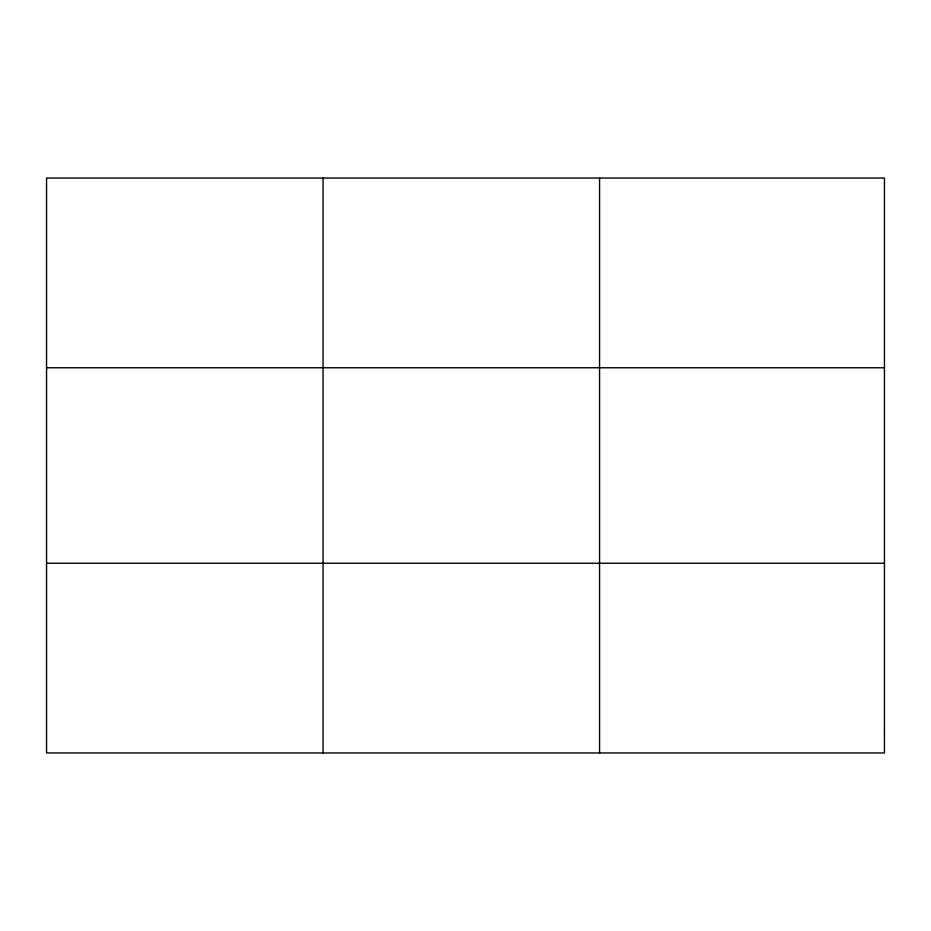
<?xml version="1.0" encoding="UTF-8"?>
<svg xmlns="http://www.w3.org/2000/svg" width="931" height="931" viewBox="0 0 931 931"><rect width="100%" height="100%" fill="white"/><g stroke="black" fill="none" stroke-linecap="round" stroke-linejoin="round"><path stroke-width="1.4" d="M323.057 178.042L323.057 752.958M599.564 178.042L599.564 752.958M46.55 367.768L884.45 367.768M46.55 563.232L884.45 563.232M884.45 729.252L884.45 752.958L46.55 752.958L46.55 178.042L884.45 178.042L884.45 729.252"/></g></svg>
